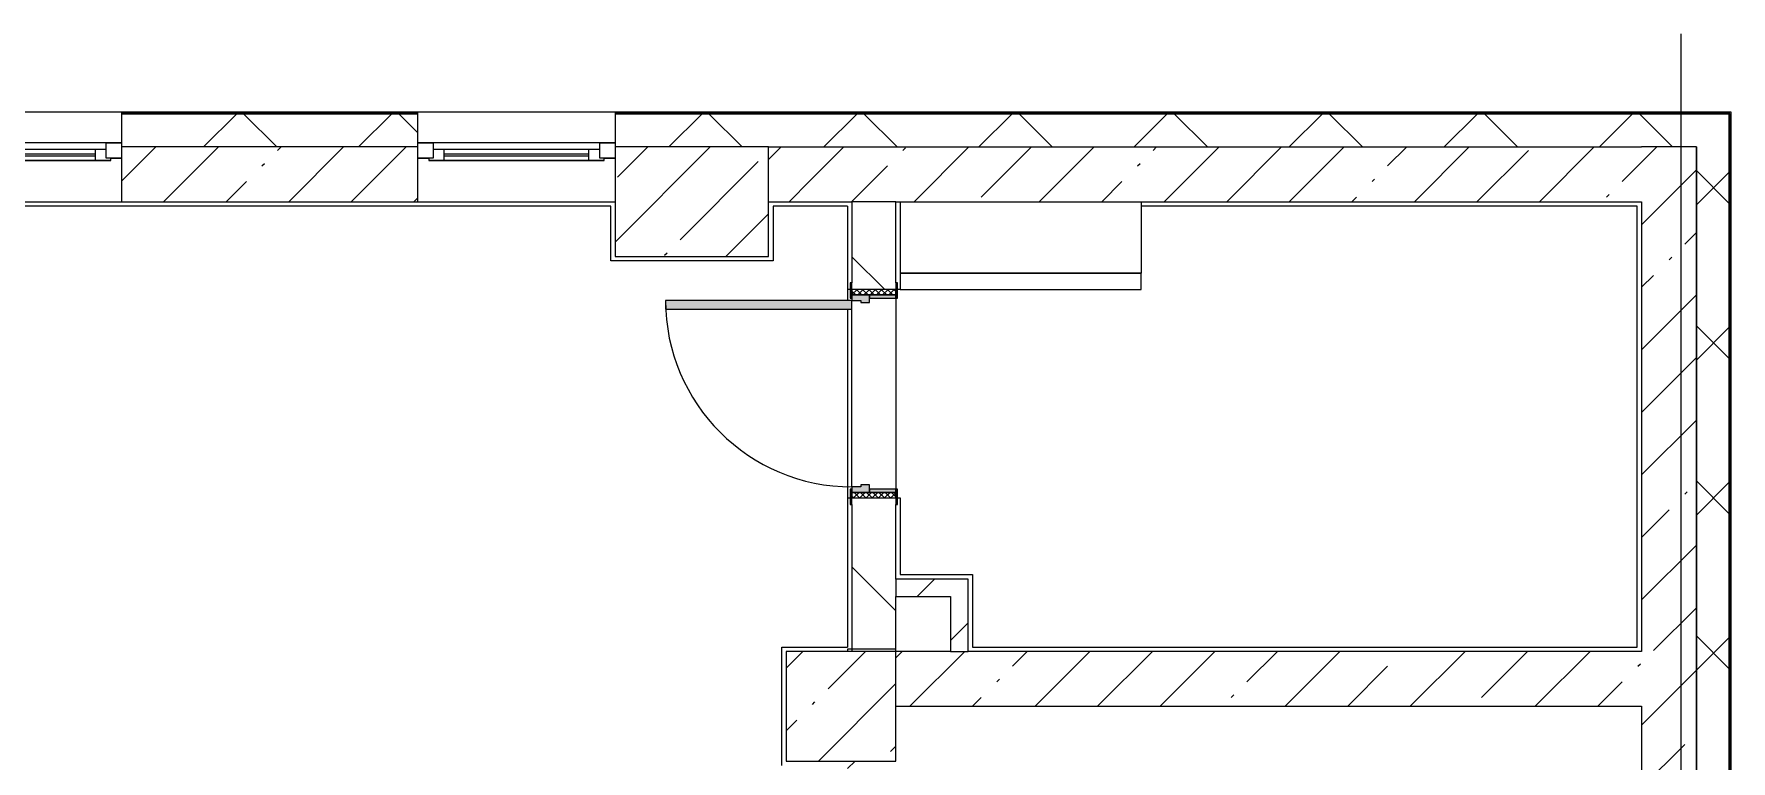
# Model space of a CAD drawing. Header units: millimetres. Extents: x -5524 to 188508, y -8553 to 29000.
# Drawn here: x 178998 to 186736, y 18600 to 21915 of the extents above; entities that cross this region are included whole.
import ezdxf

# ---------------------------------------------------------------- set-up
doc = ezdxf.new("R2010")
doc.units = ezdxf.units.MM
for name, color, linetype, lineweight, true_color in [('A-DOOR-4', 7, 'Continuous', 5, 0xaaaaaa), ('A-DOOR-5', 7, 'Continuous', 5, 0xe2e2e2), ('A-DOOR-FRAM-4', 7, 'Continuous', 5, 0xe2e2e2), ('A-DOOR-FRAM-5', 7, 'Continuous', 5, 0xaaaaaa), ('A-FLOR-2', 7, 'Continuous', 5, 0xaaaaaa)]:
    doc.layers.add(name, color=color, linetype=linetype, lineweight=lineweight, true_color=true_color)
for name, color, linetype, lineweight in [('A-GLAZ-2', 7, 'Continuous', 5), ('A-WALL', 7, 'Continuous', 9), ('A-WALL-2', 7, 'Continuous', 5), ('I-WALL-2', 7, 'Continuous', 5), ('S-COLS-2', 7, 'Continuous', 5), ('Оси', 7, 'Continuous', 9)]:
    doc.layers.add(name, color=color, linetype=linetype, lineweight=lineweight)
pattern_1 = [(45, (61498, 0), (-285.1231, 285.1231), []), (45, (61783.12, 0), (-285.1231, 285.1231), [504.031, -100.806, 16.764, -84.042])]
pattern_2 = [(45, (61498, 0), (-353.5534, 353.5534), []), (135, (61498, 0), (-353.5534, -353.5534), [])]
pattern_3 = [(45, (61498, 0), (-176.7767, 176.7767), [])]

# ---------------------------------------------------------------- blocks, each defined once
blk = doc.blocks.new('120_Окно_СКБ_1Ст - 120_Окно_СКБ_1Ст 900х2500_h_ с форточкой-22876038-3_6_1_птичка')
at = {"layer": 'A-GLAZ-2'}
for p, q in [((-450, -127), (-450, -57)), ((-450, -57), (-380, -57)), ((450, -57), (-450, -57)), ((-380, -57), (-380, -127)), ((380, -127), (380, -57)), ((380, -57), (450, -57)), ((450, -57), (450, -127)), ((-380, -127), (-450, -127)), ((-450, -127), (-400, -127)), ((-380, -127), (-400, -127)), ((-400, -127), (-400, -137)), ((-400, -137), (400, -137)), ((400, -137), (-400, -137)), ((380, -87), (-380, -87)), ((-380, -87), (-380, -127)), ((-330, -137), (-330, -87)), ((-330, -107), (330, -107)), ((330, -117), (-330, -117)), ((330, -137), (330, -87)), ((380, -127), (380, -87)), ((450, -127), (380, -127)), ((400, -127), (380, -127)), ((400, -127), (450, -127)), ((400, -137), (400, -127))]:
    blk.add_line(p, q, dxfattribs=at)
blk = doc.blocks.new('110_Дверь_СКБ_1Ст_Внутренняя1 - Д-8 950x2100h_охрана-V94-3_6_1_птичка')
at = {"layer": 'A-DOOR-4'}
h = blk.add_hatch(dxfattribs=at)
h.set_pattern_fill('FP_17', color=256, style=0, pattern_type=2)
h.set_pattern_definition([(135, (1826.41, 164.685), (-14.14214, -14.14214), []), (225, (1826.41, 164.685), (14.14214, -14.14214), [])])
h.paths.add_polyline_path([(462.5, -100), (487.5, -100), (487.5, 100), (462.5, 100)])
at = {"layer": 'A-DOOR-5'}
h = blk.add_hatch(color=256, dxfattribs=at)
h.paths.add_polyline_path([(-437.5, 100), (-437.5, 20), (-402.5, 20), (-402.5, 60), (-412.5, 60), (-412.5, 100)])
h.paths.add_polyline_path([(427.5, 60), (427.5, 20), (462.5, 20), (462.5, 100), (437.5, 100), (437.5, 60)])
at = {"layer": 'A-DOOR-FRAM-4'}
for points in [[(397.5, 100), (437.5, 100), (437.5, 950), (397.5, 950), (397.5, 142.7)], [(-492.5, 100), (-422.5, 100), (-422.5, 108), (-492.5, 108)], [(447.5, 100), (517.5, 100), (517.5, 108), (447.5, 108)], [(-437.5, -100), (-422.5, -100), (-422.5, 20), (-437.5, 20)], [(447.5, -100), (462.5, -100), (462.5, 20), (447.5, 20)], [(-492.5, -108), (-422.5, -108), (-422.5, -100), (-492.5, -100)], [(447.5, -108), (517.5, -108), (517.5, -100), (447.5, -100)]]:
    blk.add_hatch(color=256, dxfattribs=at).paths.add_polyline_path(points)
at = {"layer": 'A-DOOR-FRAM-5'}
h = blk.add_hatch(dxfattribs=at)
h.set_pattern_fill('FP_18', color=256, style=0, pattern_type=2)
h.set_pattern_definition([(45, (-296.384, 164.685), (-14.1421, 14.1421), []), (135, (-296.384, 164.685), (-14.1421, -14.1421), [])])
h.paths.add_polyline_path([(-462.5, -100), (-437.5, -100), (-437.5, 100), (-462.5, 100)])
at = {"layer": 'A-DOOR-4'}
for p, q in [((437.5, 950), (397.5, 950)), ((397.5, 950), (397.5, 100)), ((437.5, 100), (437.5, 950)), ((397.5, 100), (437.5, 100))]:
    blk.add_line(p, q, dxfattribs=at)
blk.add_arc((437.5, 100), 850, 90, 180, dxfattribs=at)
at = {"layer": 'A-DOOR-FRAM-5'}
for p, q in [((-422.5, 108), (-492.5, 108)), ((-492.5, 108), (-492.5, 100)), ((-492.5, 100), (-422.5, 100)), ((-437.5, 100), (-462.5, 100)), ((-462.5, 100), (-462.5, -100)), ((-412.5, 100), (-437.5, 100)), ((-437.5, 100), (-437.5, 20)), ((-437.5, -100), (-437.5, 100)), ((-422.5, 100), (-437.5, 100)), ((-437.5, 100), (-437.5, 99)), ((-437.5, 99), (-422.5, 99)), ((-422.5, 100), (-422.5, 108)), ((-422.5, 99), (-422.5, 100)), ((-412.5, 60), (-412.5, 100)), ((437.5, 100), (437.5, 60)), ((462.5, 100), (437.5, 100)), ((517.5, 108), (447.5, 108)), ((447.5, 108), (447.5, 100)), ((462.5, 100), (447.5, 100)), ((447.5, 100), (447.5, 99)), ((447.5, 100), (517.5, 100)), ((447.5, 99), (462.5, 99)), ((462.5, 20), (462.5, 100)), ((487.5, 100), (462.5, 100)), ((462.5, 100), (462.5, -100)), ((462.5, 99), (462.5, 100)), ((487.5, -100), (487.5, 100)), ((517.5, 100), (517.5, 108)), ((-437.5, 20), (-402.5, 20)), ((-422.5, 20), (-437.5, 20)), ((-437.5, 20), (-437.5, -100)), ((-422.5, -100), (-422.5, 20)), ((-402.5, 60), (-412.5, 60)), ((-402.5, 20), (-402.5, 60)), ((437.5, 60), (427.5, 60)), ((427.5, 60), (427.5, 20)), ((427.5, 20), (462.5, 20)), ((462.5, 20), (447.5, 20)), ((447.5, 20), (447.5, -100)), ((462.5, -100), (462.5, 20)), ((-422.5, -100), (-492.5, -100)), ((-492.5, -100), (-492.5, -108)), ((-492.5, -108), (-422.5, -108)), ((-462.5, -100), (-437.5, -100)), ((-437.5, -100), (-422.5, -100)), ((-422.5, -108), (-422.5, -100)), ((447.5, -100), (462.5, -100)), ((517.5, -100), (447.5, -100)), ((447.5, -100), (447.5, -108)), ((447.5, -108), (517.5, -108)), ((462.5, -100), (487.5, -100)), ((517.5, -108), (517.5, -100))]:
    blk.add_line(p, q, dxfattribs=at)
blk = doc.blocks.new('120_Окно_СКБ_1Ст - 120_Окно_СКБ_1Ст 900х2500_h_ с форточкой-V83-3_6_1_птичка')
at = {"layer": 'A-GLAZ-2'}
for p, q in [((-450, -127), (-450, -57)), ((-450, -57), (-380, -57)), ((450, -57), (-450, -57)), ((-380, -57), (-380, -127)), ((380, -127), (380, -57)), ((380, -57), (450, -57)), ((450, -57), (450, -127)), ((-380, -127), (-450, -127)), ((-450, -127), (-400, -127)), ((-380, -127), (-400, -127)), ((-400, -127), (-400, -137)), ((-400, -137), (400, -137)), ((400, -137), (-400, -137)), ((380, -87), (-380, -87)), ((-380, -87), (-380, -127)), ((-330, -137), (-330, -87)), ((-330, -107), (330, -107)), ((330, -117), (-330, -117)), ((330, -137), (330, -87)), ((380, -127), (380, -87)), ((450, -127), (380, -127)), ((400, -127), (380, -127)), ((400, -127), (449.8, -127)), ((400, -137), (400, -127))]:
    blk.add_line(p, q, dxfattribs=at)
blk = doc.blocks.new('BSC_Колонна _Прямоугольная - 700х500-23282984-3_6_1_птичка')
at = {"layer": 'S-COLS-2'}
h = blk.add_hatch(dxfattribs=at)
h.set_pattern_fill('FP_109', color=256, style=0, pattern_type=2)
h.set_pattern_definition([(45, (-120500, -21150), (-285.1231, 285.1231), []), (45, (-120214.88, -21150), (-285.1231, 285.1231), [504.031, -100.806, 16.764, -84.042])])
h.paths.add_polyline_path([(-350, -250), (350, -250), (350, 250), (-350, 250)])
for p, q in [((350, 250), (-350, 250)), ((-350, 250), (-350, -250)), ((350, -250), (350, 250)), ((-350, -250), (350, -250))]:
    blk.add_line(p, q, dxfattribs=at)
blk = doc.blocks.new('BSC_Колонна _Прямоугольная - 500х500-V135-3_6_1_птичка')
at = {"layer": 'S-COLS-2'}
h = blk.add_hatch(dxfattribs=at)
h.set_pattern_fill('FP_138', color=256, style=0, pattern_type=2)
h.set_pattern_definition([(45, (-121180, -18850), (-285.1231, 285.1231), []), (45, (-120894.88, -18850), (-285.1231, 285.1231), [504.031, -100.806, 16.764, -84.042])])
h.paths.add_polyline_path([(250, -250), (250, 250), (-250, 250), (-250, -250)])
for p, q in [((250, 250), (-250, 250)), ((-250, 250), (-250, -250)), ((250, -250), (250, 250)), ((-250, -250), (250, -250))]:
    blk.add_line(p, q, dxfattribs=at)
blk = doc.blocks.new('Зашивка приборов отопления43 - Зашивка приборов отопления-33398518-3_6_1_птичка')
at = {"layer": 'A-WALL-2'}
for p, q in [((121290.8, 18994.6), (121290.8, 18669.6)), ((122390.8, 18669.6), (122390.8, 18994.6)), ((121290.8, 18669.6), (122390.8, 18669.6)), ((122389.3, 18669.6), (121290.8, 18669.6)), ((121290.8, 18669.6), (121290.8, 18594.6)), ((122389.3, 18594.6), (122389.3, 18669.6)), ((121290.8, 18594.6), (122389.3, 18594.6))]:
    blk.add_line(p, q, dxfattribs=at)

msp = doc.modelspace()

# ---------------------------------------------------------------- hatches: boundary and pattern name
at = {"layer": 'A-WALL-2'}
h = msp.add_hatch(dxfattribs=at)
h.set_pattern_fill('FP_68', color=256, style=0, pattern_type=2)
h.set_pattern_definition(pattern_2)
h.paths.add_polyline_path([(186728, 21400), (186728, 21550), (181648.2, 21550), (181648.2, 21400), (186578, 21400)])
h.paths.add_polyline_path([(172748, 21400), (172748, 21550), (171448.4, 21550), (171448.4, 21400), (172548, 21400)])
h.paths.add_polyline_path([(175048, 21400), (176198.4, 21400), (176198.4, 21550), (175048, 21550)])
h.paths.add_polyline_path([(177628.4, 21400), (178498.4, 21400), (178498.4, 21550), (177628.4, 21550)])
h.paths.add_polyline_path([(180748.2, 21400), (180748.2, 21550), (179398.4, 21550), (179398.4, 21400), (179888.8, 21400)])
h.paths.add_polyline_path([(167770.4, 21400), (168348.4, 21400), (168348.4, 21550), (167048.2, 21550), (167048.2, 21400), (167548, 21400)])
h.paths.add_polyline_path([(154808, 21400), (154808, 21550), (154788, 21550), (154788, 21400)])
h.paths.add_polyline_path([(161245.1, 21400), (162648, 21400), (162648, 21550), (158108, 21550), (158108, 21400), (159380.7, 21400)])
h.paths.add_polyline_path([(164948, 21400), (166148.2, 21400), (166148.2, 21550), (164948, 21550)])
h.paths.add_polyline_path([(169248.4, 21400), (170548.4, 21400), (170548.4, 21550), (169248.4, 21550)])
h = msp.add_hatch(dxfattribs=at)
h.set_pattern_fill('FP_68', color=256, style=0, pattern_type=2)
h.set_pattern_definition(pattern_2)
h.paths.add_polyline_path([(186578, -250), (186728, -250), (186728, 7700), (186578, 7700), (186578, -100)])
h.paths.add_polyline_path([(186728, 8900), (186728, 10820), (186578, 10820), (186578, 8900)])
h.paths.add_polyline_path([(186728, 13120), (186728, 21400), (186578, 21400), (186578, 13120)])
at = {"layer": 'I-WALL-2'}
h = msp.add_hatch(dxfattribs=at)
h.set_pattern_fill('FP_64', color=256, style=0, pattern_type=2)
h.set_pattern_definition(pattern_1)
h.paths.add_polyline_path([(182538, 21150), (182538, 21400), (182348, 21400), (182348, 21150)])
h.paths.add_polyline_path([(175048, 21150), (176198.4, 21150), (176198.4, 21400), (175048, 21400)])
h.paths.add_polyline_path([(172748, 21150), (172748, 21400), (172548, 21400), (172548, 21150)])
h.paths.add_polyline_path([(169248.4, 21150), (170548.4, 21150), (170548.4, 21400), (169248.4, 21400)])
h.paths.add_polyline_path([(179888.8, 21150), (180748.2, 21150), (180748.2, 21400), (179398.4, 21400), (179398.4, 21150)])
h.paths.add_polyline_path([(171848, 21150), (171848, 21400), (171448.4, 21400), (171448.4, 21150)])
h.paths.add_polyline_path([(178498.4, 21150), (178498.4, 21400), (177628.4, 21400), (177628.4, 21150), (178024.4, 21150)])
h.paths.add_polyline_path([(167770.4, 21150), (168348.4, 21150), (168348.4, 21400), (167548, 21400), (167548, 21150)])
h.paths.add_polyline_path([(164948, 21150), (166148.2, 21150), (166148.2, 21400), (164948, 21400)])
h.paths.add_polyline_path([(162648, 21150), (162648, 21400), (162298, 21400), (162298, 21150)])
h = msp.add_hatch(dxfattribs=at)
h.set_pattern_fill('FP_64', color=256, style=0, pattern_type=2)
h.set_pattern_definition(pattern_1)
h.paths.add_polyline_path([(182685.3, 21150), (186328, 21150), (186328, 21400), (182538, 21400), (182538, 21150)])
h = msp.add_hatch(dxfattribs=at)
h.set_pattern_fill('FP_64', color=256, style=0, pattern_type=2)
h.set_pattern_definition(pattern_1)
h.paths.add_polyline_path([(186328, 10600), (186578, 10600), (186578, 10820), (186328, 10820), (186328, 10643.5)])
h.paths.add_polyline_path([(186578, 13120), (186578, 21400), (186328, 21400), (186328, 13120)])
h = msp.add_hatch(dxfattribs=at)
h.set_pattern_fill('FP_67', color=256, style=0, pattern_type=2)
h.set_pattern_definition([(135, (61498, 0), (-353.5534, -353.5534), [])])
h.paths.add_polyline_path([(182928, 19100), (182928, 19800), (182728, 19800), (182728, 19100)])
h.paths.add_polyline_path([(182928, 20750), (182928, 21150), (182728, 21150), (182728, 20750)])
h = msp.add_hatch(dxfattribs=at)
h.set_pattern_fill('FP_69', color=256, style=0, pattern_type=2)
h.set_pattern_definition(pattern_3)
h.paths.add_polyline_path([(183178, 19350), (183258, 19350), (183258, 19430), (182928, 19430), (182928, 19350)])
h = msp.add_hatch(dxfattribs=at)
h.set_pattern_fill('FP_69', color=256, style=0, pattern_type=2)
h.set_pattern_definition(pattern_3)
h.paths.add_polyline_path([(183258, 19100), (183258, 19350), (183178, 19350), (183178, 19100)])
h = msp.add_hatch(dxfattribs=at)
h.set_pattern_fill('FP_64', color=256, style=0, pattern_type=2)
h.set_pattern_definition(pattern_1)
h.paths.add_polyline_path([(182708, 10380), (182928, 10380), (182928, 10825), (182708, 10825), (182708, 10400)])
h.paths.add_polyline_path([(182928, 12225), (182928, 13400), (182708, 13400), (182708, 12225), (182878, 12225)])
h.paths.add_polyline_path([(182708, 13900), (182928, 13900), (182928, 18600), (182708, 18600), (182708, 14692.8)])
h.paths.add_polyline_path([(182927.6, 19100), (182928, 19100), (182928, 19110), (182708, 19110), (182708, 19100)])
h = msp.add_hatch(dxfattribs=at)
h.set_pattern_fill('FP_64', color=256, style=0, pattern_type=2)
h.set_pattern_definition(pattern_1)
h.paths.add_polyline_path([(186328, 18850), (186328, 19100), (182928, 19100), (182928, 18850), (185481.9, 18850)])

# ---------------------------------------------------------------- linework, layer by layer
at = {"layer": 'A-FLOR-2'}
for p, q in [((181628.2, 21130), (177618.4, 21130)), ((181628.2, 20880), (181628.2, 21130)), ((182708, 21130), (182368, 21130)), ((182368, 21130), (182368, 20880)), ((182708, 21130), (182708, 20700)), ((186308, 21130), (184048, 21130)), ((186308, 19120), (186308, 21130)), ((182368, 20880), (181628.2, 20880)), ((182720, 20750), (182708, 20750)), ((182948, 20750), (182936, 20750)), ((182708, 20660), (182708, 19120)), ((182708, 19800), (182720, 19800)), ((182936, 19800), (182948, 19800)), ((182948, 19800), (182948, 19450)), ((182948, 19450), (183278, 19450)), ((183278, 19450), (183278, 19120)), ((182408, 18580), (182408, 19120)), ((182408, 19120), (182708, 19120)), ((183278, 19120), (186308, 19120))]:
    msp.add_line(p, q, dxfattribs=at)
at = {"layer": 'A-WALL'}
for p, q in [((180748.2, 21553), (179398.4, 21553)), ((180748.2, 21550), (179398.4, 21550)), ((186731, 21553), (181648.2, 21553)), ((186728, 21550), (181648.2, 21550)), ((186728, 13120), (186728, 21550)), ((186731, 13120), (186731, 21553)), ((180748.2, 21400), (179398.4, 21400)), ((182348, 21400), (186328, 21400)), ((186578, 21400), (186578, 13120)), ((186578, 13120), (186578, 21400)), ((182928, 21150), (182728, 21150)), ((182928, 19430), (182928, 19350)), ((183178, 19100), (183258, 19100))]:
    msp.add_line(p, q, dxfattribs=at)
at = {"layer": 'A-WALL-2'}
for p, q in [((186736, 21558), (172748, 21558)), ((179398.4, 21558), (179398.4, 21400)), ((180748.2, 21400), (180748.2, 21558)), ((181648.2, 21558), (181648.2, 21400)), ((186736, 7700), (186736, 21558)), ((186578, 21400), (186578, 21400))]:
    msp.add_line(p, q, dxfattribs=at)
at = {"layer": 'I-WALL-2'}
for p, q in [((179398.4, 21400), (179398.4, 21150)), ((180748.2, 21150), (180748.2, 21400)), ((186578, 21400), (186328, 21400)), ((177598.4, 21150), (181648, 21150)), ((182348, 21150), (182728, 21150)), ((182728, 21150), (182728, 20780)), ((182928, 20780), (182928, 21150)), ((182928, 21150), (186328, 21150)), ((186328, 21150), (186328, 19100)), ((182728, 19850), (182728, 20660)), ((182928, 20710), (182928, 19840)), ((182728, 19770), (182728, 19100)), ((182928, 19430), (182928, 19770)), ((183258, 19430), (182928, 19430)), ((183258, 19100), (183258, 19430)), ((182928, 19350), (183178, 19350)), ((182928, 19100), (182928, 19350)), ((183178, 19350), (183178, 19100)), ((182708, 19110), (182708, 19100)), ((182928, 19110), (182708, 19110)), ((183178, 19100), (182928, 19100)), ((186328, 19100), (183258, 19100)), ((182928, 18850), (186328, 18850)), ((186328, 18850), (186328, 10600))]:
    msp.add_line(p, q, dxfattribs=at)
at = {"layer": 'Оси'}
msp.add_line((186508, 10029.8), (186508, 21915.1), dxfattribs=at)

# ---------------------------------------------------------------- block references
at = {"layer": 'A-DOOR-4', "rotation": 89.99999999999987}
msp.add_blockref('110_Дверь_СКБ_1Ст_Внутренняя1 - Д-8 950x2100h_охрана-V94-3_6_1_птичка', (182828, 20262.5), dxfattribs=at)
at = {"layer": 'A-GLAZ-2'}
for name, p in [('120_Окно_СКБ_1Ст - 120_Окно_СКБ_1Ст 900х2500_h_ с форточкой-22876038-3_6_1_птичка', (178948.4, 21475)), ('120_Окно_СКБ_1Ст - 120_Окно_СКБ_1Ст 900х2500_h_ с форточкой-V83-3_6_1_птичка', (181198.2, 21475))]:
    msp.add_blockref(name, p, dxfattribs=at)
at = {"layer": 'A-WALL-2'}
msp.add_blockref('Зашивка приборов отопления43 - Зашивка приборов отопления-33398518-3_6_1_птичка', (61657.2, 2155.4), dxfattribs=at)
at = {"layer": 'S-COLS-2'}
for name, p in [('BSC_Колонна _Прямоугольная - 700х500-23282984-3_6_1_птичка', (181998, 21150)), ('BSC_Колонна _Прямоугольная - 500х500-V135-3_6_1_птичка', (182678, 18850))]:
    msp.add_blockref(name, p, dxfattribs=at)

doc.saveas('drawing.dxf')
